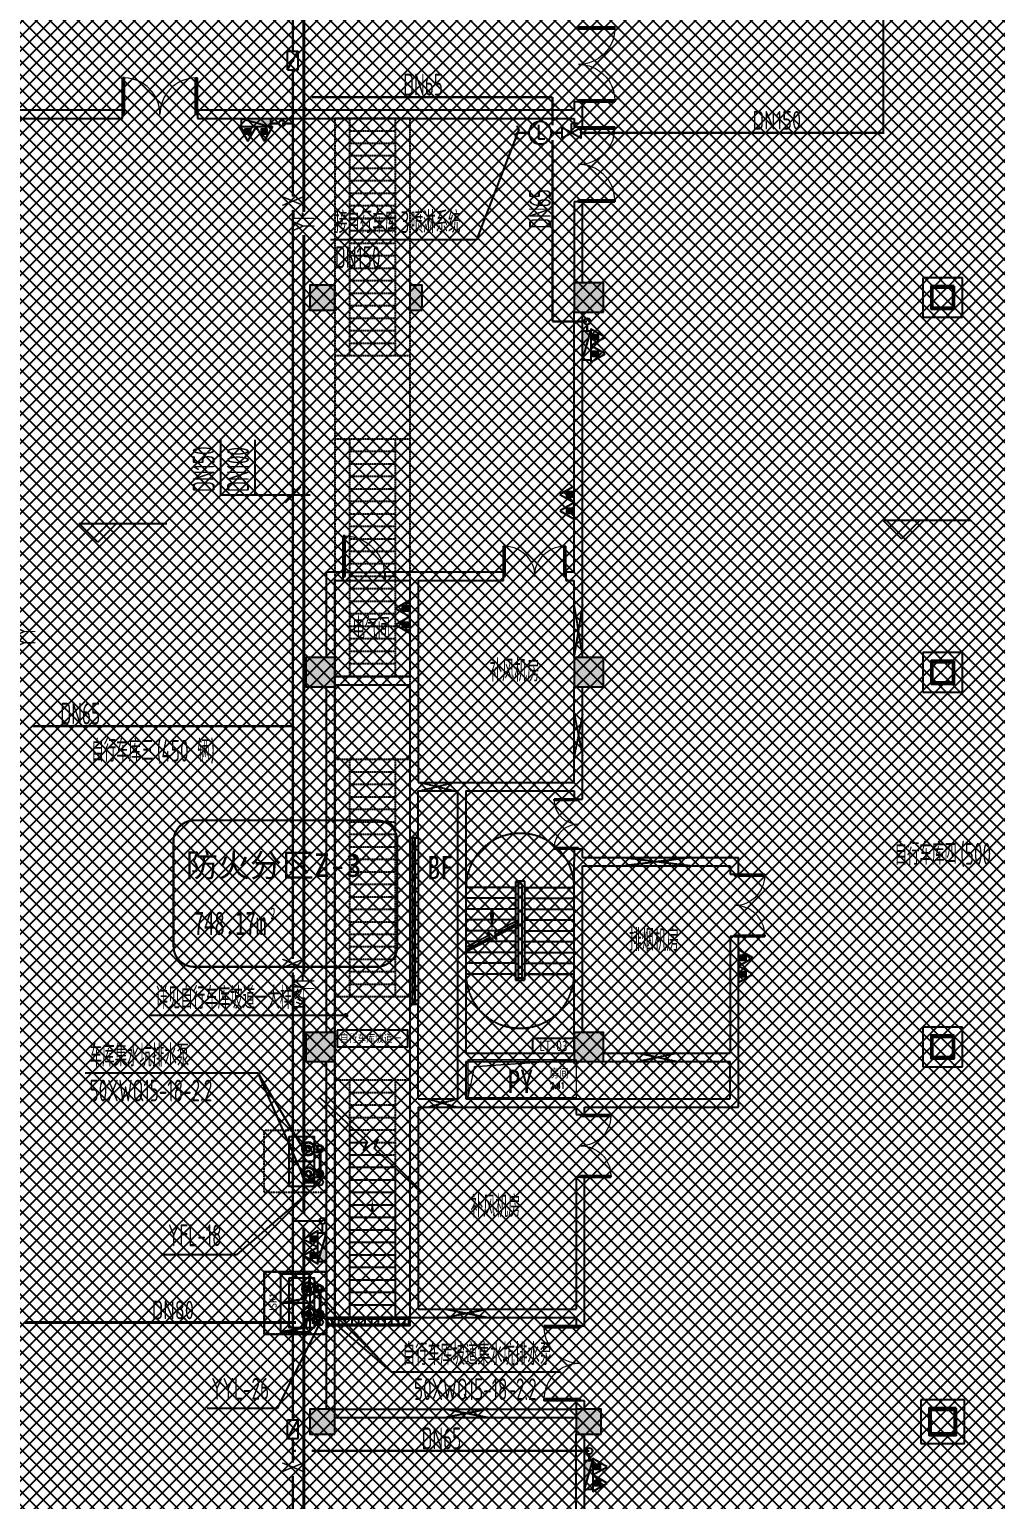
# Model space of a CAD drawing. Extents: x -2120532 to 1934524, y -1331911 to 424203.
# Drawn here: x -89146 to -65937, y -357134 to -321820 of the extents above; entities that cross this region are included whole.
import ezdxf
from ezdxf.enums import TextEntityAlignment as Align

# ---------------------------------------------------------------- set-up
doc = ezdxf.new("R2010")
doc.units = 0
doc.header["$LTSCALE"] = 10
for name, pattern in [('( Hidden )', [0.375, 0.25, -0.125]), ('DASH', [0.35, 0.25, -0.1]), ('排水', [1.1, 1, -0.1])]:
    doc.linetypes.add(name, pattern=pattern)
for name, color, linetype in [('0-绿', 3, 'Continuous'), ('0-蓝', 5, 'Continuous'), ('03小品', 2, 'Continuous'), ('A-COLUMN', 8, 'Continuous'), ('A-ROOM_NAME', 23, 'Continuous'), ('A-STAIR', 3, 'Continuous'), ('A-WALL', 2, 'Continuous'), ('A-WINDOW', 8, 'Continuous'), ('DIM_ELEV', 3, 'Continuous'), ('DIM_LEAD', 3, 'Continuous'), ('DIM_SYMB', 3, 'Continuous'), ('DOOR_FIRE', 8, 'Continuous'), ('PUB_HATCH', 8, 'Continuous'), ('SPACE', 7, 'Continuous'), ('SRC-03F$0$A-SYMB-NUMB-T', 4, 'Continuous'), ('SRC-03F$0$A-WALL', 7, 'Continuous'), ('STAIR', 2, 'Continuous'), ('W-DIM_压力废', 3, 'Continuous'), ('W-EQUIP_喷淋', 7, 'Continuous'), ('W-EQUIP_消火栓', 7, 'Continuous'), ('W-EQUIP_灭火器', 7, 'Continuous'), ('W-EVALVE_喷淋', 7, 'Continuous'), ('W-PIPE-压力废', 31, 'Continuous'), ('W-PIPE-压力雨', 4, 'Continuous'), ('W-PIPE-喷淋中', 6, 'Continuous'), ('W-PIPE-消防', 1, 'Continuous'), ('W-TEXT_压力废', 7, 'Continuous'), ('W-TEXT_压力雨', 7, 'Continuous'), ('W-TEXT_喷淋', 7, 'Continuous'), ('W-TEXT_消防', 7, 'Continuous'), ('W-TWT_LEAD', 3, 'Continuous'), ('W-VALVE_压力废', 7, 'Continuous'), ('W-VALVE_废水', 7, 'Continuous'), ('W-VALVE_消防', 7, 'Continuous'), ('W-VPIPE-压力废', 31, 'Continuous'), ('W-VPIPE-消防', 1, 'Continuous'), ('WINDOW', 8, 'Continuous'), ('画水辅助', 6, 'Continuous'), ('集水坑', 4, 'Continuous'), ('雨棚投影', 147, 'Continuous')]:
    doc.layers.add(name, color=color, linetype=linetype)
for name, color, linetype, lineweight in [('GPS-污水', 2, '排水', 40), ('HOLE', 52, 'Continuous', 15), ('钢柱', 51, 'Continuous', 35)]:
    doc.layers.add(name, color=color, linetype=linetype, lineweight=lineweight)
doc.styles.add('8B2_01', font='simhei.ttf', dxfattribs={"width": 0.8})
doc.styles.add('8B2_02', font='tssdeng.shx', dxfattribs={"width": 0.6, "bigfont": 'TSSDCHN.shx'})
doc.styles.add('_TCH_SPACE', font='SIMPLEX', dxfattribs={"height": 5, "bigfont": 'GBCBIG'})
doc.styles.add('_TWT_PIPEDN', font='TSSDENG', dxfattribs={"width": 0.8, "height": 3.5, "bigfont": 'TSSDCHN'})
doc.styles.add('SRC-03F$0$ECADI-TXT', font='simplex.shx', dxfattribs={"bigfont": 'hztxt.shx'})
doc.styles.get("Standard").update_dxf_attribs({"font": 'TSSDENG.shx', "width": 0.7, "bigfont": 'TSSDCHN.shx'})
doc.styles.add('黑体', font='simhei.ttf', dxfattribs={"width": 0.65})

# ---------------------------------------------------------------- blocks, each defined once
blk = doc.blocks.new('集水坑1500x1500')
blk.add_line((750, -300), (750, -900))
at = {"linetype": '( Hidden )'}
blk.add_lwpolyline([(0, 0), (1500, 0), (1500, -1500), (0, -1500)], close=True, dxfattribs=at)
blk.add_lwpolyline([(150, -900), (150, -300), (1350, -300), (1350, -900)], close=True)
blk = doc.blocks.new('A$C2E841D35')
at = {"color": 7, "ltscale": 100}
for p, q in [((292, 381), (181, 381)), ((292, 219), (181, 219)), ((292, -219), (181, -219)), ((292, -381), (181, -381))]:
    blk.add_line(p, q, dxfattribs=at)
for centre, radius in [((150, 297), 86.2), ((150, 297), 86.2), ((150, 300), 62), ((430, 300), 159), ((430, 300), 159), ((430, 300), 140), ((430, 300), 140), ((430, 300), 73.2), ((430, 300), 73.2), ((430, 300), 56.6), ((430, 300), 56.6), ((150, -303), 86.2), ((150, -303), 86.2), ((150, -300), 62), ((430, -300), 159), ((430, -300), 159), ((430, -300), 140), ((430, -300), 140), ((430, -300), 73.2), ((430, -300), 73.2), ((430, -300), 56.6), ((430, -300), 56.6)]:
    blk.add_circle(centre, radius, dxfattribs=at)
blk = doc.blocks.new('A$C10817FE3')
at = {"layer": '0-蓝', "color": 9, "linetype": 'DASH', "ltscale": 3, "const_width": 50}
blk.add_lwpolyline([(-198462, -181827), (-194083, -181827, 0.414214), (-193583, -181327), (-193583, -178808, 0.414214), (-194083, -178308), (-198462, -178308, 0.414214), (-198962, -178808), (-198962, -181327, 0.414214)], format="xyb", close=True, dxfattribs=at)
at = {"layer": '0-绿', "color": 0, "linetype": 'DASH', "style": '黑体'}
blk.add_text('防火分区Z-3', height=563.3, dxfattribs=at).set_placement((-198665, -179667))
at = {"layer": '0-绿', "color": 0, "linetype": 'DASH', "style": '黑体', "width": 0.65}
for s, height, p in [('2', 282, (-196634, -180684)), ('748.17m', 563.3, (-198477, -181059))]:
    blk.add_text(s, height=height, dxfattribs=at).set_placement(p)
blk = doc.blocks.new('人防集水坑')
at = {"layer": 'GPS-污水', "color": 8, "linetype": '排水'}
for centre in [(307561, 701151), (307561, 700451)]:
    blk.add_circle(centre, 75, dxfattribs=at)
at = {"layer": '集水坑', "color": 8, "linetype": 'DASH', "ltscale": 0.5}
blk.add_lwpolyline([(306241, 700051), (306241, 701551), (307741, 701551), (307741, 700051)], close=True, dxfattribs=at)
at = {"layer": '集水坑', "color": 8, "linetype": 'Continuous', "ltscale": 0.5}
for points in [[(306641, 701501), (306641, 700801), (307341, 700801), (307341, 701501)], [(306641, 700801), (306641, 700101), (307341, 700101), (307341, 700801)]]:
    blk.add_lwpolyline(points, close=True, dxfattribs=at)
at = {"layer": '集水坑', "color": 8, "linetype": 'DASH', "ltscale": 0.5}
for points in [[(307341, 700801), (307237, 701397), (306641, 701501)], [(307347, 700101), (307243, 700697), (306647, 700801)]]:
    blk.add_lwpolyline(points, dxfattribs=at)
blk = doc.blocks.new('SRC-03F$0$ECADI-TAG-CODE')
at = {"layer": 'SRC-03F$0$A-SYMB-NUMB-T', "color": 1}
blk.add_lwpolyline([(3.41, 8.1), (13.41, 8.1), (13.41, 4.6), (3.41, 4.6)], close=True, dxfattribs=at)
at = {"layer": 'SRC-03F$0$A-SYMB-NUMB-T', "style": 'SRC-03F$0$ECADI-TXT', "width": 0.7}
blk.add_attdef('CODE', text='', height=2.5, dxfattribs=at).set_placement((8.41, 6.35), align=Align.MIDDLE_CENTER)
blk = doc.blocks.new('_FZH')
blk.add_lwpolyline([(-0.5, -0.5), (0.5, -0.5), (0.5, 0.5), (-0.5, 0.5)], close=True)
at = {"layer": 'PUB_HATCH'}
blk.add_solid([(-0.5, -0.5), (0.5, -0.5), (-0.5, 0.5), (0.5, 0.5)], dxfattribs=at)
blk = doc.blocks.new('$DorLib2D$00000002')
for p, q in [((-0.5, 0), (-0.5, 0.4875)), ((-0.475, 0.4875), (-0.5, 0.4875)), ((-0.475, 0), (-0.475, 0.4875)), ((0.475, 0), (0.475, 0.4875)), ((0.475, 0.4875), (0.5, 0.4875)), ((0.5, 0), (0.5, 0.4875)), ((-0.5, 0), (-0.475, 0)), ((0.5, 0), (0.475, 0))]:
    blk.add_line(p, q)
at = {"lineweight": 13}
for centre, start, end in [((-0.4875, 0), 0, 88.53072), ((0.4875, 0), 91.46928, 180)]:
    blk.add_arc(centre, 0.4875, start, end, dxfattribs=at)
blk = doc.blocks.new('$WINLIB2D$00000039')
at = {"color": 0}
for points in [[(-0.5, 0.5), (-0.5, -0.5)], [(0.5, 0.5), (-0.5, 0.5)], [(0.5, -0.5), (0.5, 0.5)], [(-0.5, 0.1667), (0.5, 0.1667)], [(-0.3839, -0.1667), (-0.448, 0.1667)], [(-0.3159, -0.1667), (-0.38, 0.1667)], [(-0.2479, -0.1667), (-0.312, 0.1667)], [(-0.1799, -0.1667), (-0.244, 0.1667)], [(-0.1119, -0.1667), (-0.176, 0.1667)], [(-0.0439, -0.1667), (-0.108, 0.1667)], [(0.0241, -0.1667), (-0.04, 0.1667)], [(0.0921, -0.1667), (0.028, 0.1667)], [(0.16, -0.1667), (0.0959, 0.1667)], [(0.228, -0.1667), (0.1639, 0.1667)], [(0.296, -0.1667), (0.2319, 0.1667)], [(0.364, -0.1667), (0.2999, 0.1667)], [(0.432, -0.1667), (0.3679, 0.1667)], [(0.5, -0.1667), (0.4359, 0.1667)], [(-0.4519, -0.1667), (-0.5, 0.0836)], [(-0.5, -0.1667), (0.5, -0.1667)], [(0.5, -0.5), (-0.5, -0.5)]]:
    blk.add_lwpolyline(points, dxfattribs=at)
blk = doc.blocks.new('$DorLib2D$00000001')
for p, q in [((0.45, 0.975), (0.5, 0.975)), ((0.45, 0), (0.45, 0.975)), ((0.5, 0), (0.5, 0.975)), ((0.5, 0), (0.45, 0))]:
    blk.add_line(p, q)
at = {"lineweight": 13}
blk.add_arc((0.475, 0), 0.975, 91.4693, 180, dxfattribs=at)
blk = doc.blocks.new('$TwtSys$00000434')
for p, q in [((-0.5, 0.5), (-0.5, -0.5)), ((-0.5, -0.5), (0.5, 0.5)), ((0.5, 0.5), (-0.5, 0.5)), ((0.5, -0.5), (0.5, 0.5)), ((-0.5, -0.5), (0.5, -0.5))]:
    blk.add_line(p, q)
blk.add_solid([(0.5, -0.5), (0.5, 0.5), (-0.5, -0.5)])
blk = doc.blocks.new('$EVALVE$00000027')
at = {"color": 7}
for p, q in [((-23, 104), (-23, -83)), ((-23, -83), (61, -83))]:
    blk.add_line(p, q, dxfattribs=at)
blk.add_lwpolyline([(-150, 0, 1), (150, 0, 1), (-150, 0, 0.808179)], format="xyb")
for p in [(-150, 0), (150, 0)]:
    blk.add_point(p)
blk = doc.blocks.new('$EVALVE$00000030')
for p in [(0, 0), (87, 124)]:
    blk.add_line(p, (0, 124))
blk.add_lwpolyline([(-125, -72), (125, 72), (125, -72), (-125, 72)], close=True)
for p in [(-125, 0), (125, 0)]:
    blk.add_point(p)
blk = doc.blocks.new('$TwtSys$00000132')
at = {"elevation": 0}
blk.add_lwpolyline([(7, -101, -0.575183), (0, 0, 0.604745), (-11, 101, 16.924828)], format="xyb", dxfattribs=at)
blk = doc.blocks.new('$TwtSys$00000546')
h = blk.add_hatch()
h.set_pattern_fill('ANSI31', color=256, scale=200, style=0)
h.set_pattern_definition([(45, (-38543.802, -6670.83), (-17.67767, 17.67767), [])])
h.paths.add_polyline_path([(-65, 174), (65, 174), (65, 44), (-65, 44)])
for points in [[(0, 344), (-198, 0), (198, 0)], [(-65, 174), (65, 174), (65, 44), (-65, 44)]]:
    blk.add_lwpolyline(points, close=True)
blk = doc.blocks.new('$VALVE$00000316')
for p, q in [((-125, 72), (125, -72)), ((-125, 72), (-125, -72)), ((-125, 72), (125, 72)), ((125, 72), (125, -72)), ((-125, -72), (125, -72))]:
    blk.add_line(p, q)
at = {"const_width": 21.1}
blk.add_lwpolyline([(-11, 0, 1), (11, 0, 1)], format="xyb", close=True, dxfattribs=at)
for p in [(-125, 0), (125, 0)]:
    blk.add_point(p)
at = {"color": 7, "flags": 9}
for tag in ['XSIZE', 'YSIZE']:
    blk.add_attdef(tag, (0, 0), '', height=0.5, dxfattribs=at)
blk = doc.blocks.new('A$C1C3C0163')
h = blk.add_hatch()
h.set_pattern_fill('ANSI37', color=8, scale=150)
h.set_pattern_definition([(45, (-601697.23, -233886.27), (-168.3798, 168.3798), []), (135, (-601697.23, -233886.27), (-168.3798, -168.3798), [])])
h.paths.add_polyline_path([(-80300, 5300), (-80300, -9000), (-62000, -9000), (-62000, -64625), (-76750, -64625), (-76750, -62675), (-73875, -62675), (-73775, -57275), (-100380, -57275), (-100572, -124002), (-71150, -123999), (-71150, -126437), (-63509, -133383), (-65550, -135650), (-61611, -139196), (-83885, -163934), (-83885, -174096), (-119589, -213750), (-196450, -213750), (-196450, -207800), (-209700, -193450), (-209700, -169150), (-201700, -169149), (-201700, 5300), (-192675, 5300)])

msp = doc.modelspace()

# ---------------------------------------------------------------- hatches: boundary and pattern name
at = {"layer": '03小品'}
h = msp.add_hatch(dxfattribs=at)
h.set_pattern_fill('ANSI31', color=8, scale=100, angle=585, style=0)
h.set_pattern_definition([(270, (-3167176.59, -1119766.32), (158.75, -1e-13), [])])
h.paths.add_polyline_path([(-80038.6, -352930.4), (-80038.6, -352790.4), (-81978.6, -352790.4), (-81978.6, -352930.4)])
at = {"layer": 'W-PIPE-喷淋中'}
for points in [[(-68633, -324302.3), (-68633, -324328.6), (-68606.7, -324328.6)], [(-68633, -324302.3), (-68606.7, -324302.3), (-68606.7, -324328.6)]]:
    msp.add_hatch(color=256, dxfattribs=at).paths.add_polyline_path(points)

# ---------------------------------------------------------------- linework, layer by layer
at = {"color": 8, "linetype": 'DASH'}
for points in [[(-75858.6, -335637.6), (-76058.6, -336856.1)], [(-75858.6, -336856.1), (-76058.6, -335637.6)], [(-75858.6, -338270.7), (-76058.6, -339270.7)], [(-76058.6, -338270.7), (-75858.6, -339270.7)], [(-78934.7, -339910.4), (-79734.7, -340110.4)], [(-79734.7, -339910.4), (-78934.7, -340110.4)], [(-73241.8, -341710.4), (-74841.8, -341910.4)], [(-74841.8, -341710.4), (-73241.8, -341910.4)], [(-73591.8, -346410.4), (-74491.8, -346610.4)], [(-74491.8, -346410.4), (-73591.8, -346610.4)], [(-78858.6, -347510.4), (-79558.6, -347710.4)], [(-79558.6, -347510.4), (-78858.6, -347710.4)], [(-78129.5, -352560.4), (-79129.5, -352760.4)], [(-79129.5, -352560.4), (-78129.5, -352760.4)], [(-78129.5, -354960.4), (-79129.5, -355160.4)], [(-79129.5, -354960.4), (-78129.5, -355160.4)]]:
    msp.add_lwpolyline(points, dxfattribs=at)
at = {"color": 8}
msp.add_lwpolyline([(-81752.9, -345860.4), (-81752.9, -346260.4), (-80052.9, -346260.4), (-80052.9, -345860.4), (-81752.9, -345860.4)], dxfattribs=at)
at = {"layer": '03小品', "color": 8}
msp.add_lwpolyline([(-80575.6, -352760.4), (-80008.6, -352760.4), (-80008.6, -352960.4), (-82008.6, -352960.4), (-82008.6, -352760.4), (-80575.6, -352760.4)], dxfattribs=at)
msp.add_lwpolyline([(-80575.6, -352790.4), (-80038.6, -352790.4), (-80038.6, -352930.4), (-81978.6, -352930.4), (-81978.6, -352790.4)], close=True, dxfattribs=at)
at = {"layer": 'A-COLUMN', "color": 8}
for p, q in [((-66733.6, -327785.4), (-67683.6, -327785.4)), ((-67683.6, -327785.4), (-67683.6, -328735.4)), ((-66733.6, -328735.4), (-66733.6, -327785.4)), ((-67683.6, -328735.4), (-66733.6, -328735.4)), ((-66733.6, -336785.4), (-67683.6, -336785.4)), ((-67683.6, -336785.4), (-67683.6, -337735.4)), ((-66733.6, -337735.4), (-66733.6, -336785.4)), ((-67683.6, -337735.4), (-66733.6, -337735.4)), ((-66733.6, -345785.4), (-67683.6, -345785.4)), ((-67683.6, -345785.4), (-67683.6, -346735.4)), ((-66733.6, -346735.4), (-66733.6, -345785.4)), ((-67683.6, -346735.4), (-66733.6, -346735.4)), ((-66683.6, -354735.4), (-67733.6, -354735.4)), ((-67733.6, -354735.4), (-67733.6, -355785.4)), ((-66683.6, -355785.4), (-66683.6, -354735.4)), ((-67733.6, -355785.4), (-66683.6, -355785.4))]:
    msp.add_line(p, q, dxfattribs=at)
at = {"layer": 'A-STAIR', "color": 8}
for p, q in [((-78658.6, -342430.4), (-78658.6, -343925.2)), ((-77468.6, -342430.4), (-78658.6, -342430.4)), ((-77468.6, -342310.4), (-77468.6, -343306.8)), ((-77408.6, -342310.4), (-77468.6, -342310.4)), ((-77408.6, -342310.4), (-77408.6, -343275.6)), ((-77408.6, -342430.4), (-77408.6, -343275.6)), ((-77468.6, -342690.4), (-78658.6, -342690.4)), ((-77468.6, -342950.4), (-78658.6, -342950.4)), ((-77468.6, -343210.4), (-78658.6, -343210.4)), ((-77783.4, -343470.4), (-78658.6, -343470.4)), ((-78095.6, -343632.6), (-78124.7, -343500.8)), ((-78124.7, -343500.8), (-77926.6, -343682.7)), ((-77953.9, -343559), (-77408.6, -343275.6)), ((-77926.6, -343682.7), (-77953.9, -343559)), ((-78658.6, -343925.2), (-78095.6, -343632.6)), ((-78283.8, -343730.4), (-78658.6, -343730.4)), ((-81808.6, -347807.7), (-81808.6, -352760.4)), ((-81458.6, -348136.1), (-81458.6, -352760.4)), ((-81326.1, -348260.4), (-81458.6, -348260.4)), ((-81041, -348560.4), (-81458.6, -348560.4)), ((-80686.7, -348860.4), (-81458.6, -348860.4)), ((-80358.6, -349160.4), (-81458.6, -349160.4)), ((-80358.6, -349160.4), (-80358.6, -352760.4)), ((-80358.6, -349460.4), (-81458.6, -349460.4)), ((-80008.6, -349496.7), (-80008.6, -352760.4)), ((-80358.6, -349760.4), (-81458.6, -349760.4)), ((-80358.6, -350060.4), (-81458.6, -350060.4)), ((-80358.6, -350360.4), (-81458.6, -350360.4)), ((-80358.6, -350660.4), (-81458.6, -350660.4)), ((-80358.6, -350960.4), (-81458.6, -350960.4)), ((-80358.6, -351260.4), (-81458.6, -351260.4)), ((-80358.6, -351560.4), (-81458.6, -351560.4)), ((-80358.6, -351860.4), (-81458.6, -351860.4)), ((-80358.6, -352160.4), (-81458.6, -352160.4)), ((-80008.6, -352760.4), (-81808.6, -352760.4)), ((-80358.6, -352460.4), (-81458.6, -352460.4))]:
    msp.add_line(p, q, dxfattribs=at)
at = {"layer": 'A-STAIR', "color": 8, "linetype": 'DASH'}
for p, q in [((-78658.6, -342430.4), (-78658.6, -343868.8)), ((-77468.6, -342430.4), (-78658.6, -342430.4)), ((-77248.6, -342280.4), (-77468.6, -342280.4)), ((-77468.6, -342280.4), (-77468.6, -343250.5)), ((-77308.6, -342340.4), (-77408.6, -342340.4)), ((-77408.6, -342340.4), (-77408.6, -343219.3)), ((-77408.6, -342430.4), (-77408.6, -343219.3)), ((-77408.6, -342430.4), (-77308.6, -342430.4)), ((-77308.6, -344600.4), (-77308.6, -342340.4)), ((-77308.6, -344510.4), (-77308.6, -342430.4)), ((-77248.6, -344660.4), (-77248.6, -342280.4)), ((-77248.6, -342430.4), (-76058.6, -342430.4)), ((-76058.6, -344510.4), (-76058.6, -342430.4)), ((-77468.6, -342690.4), (-78658.6, -342690.4)), ((-77248.6, -342690.4), (-76058.6, -342690.4)), ((-77468.6, -342950.4), (-78658.6, -342950.4)), ((-77468.6, -343210.4), (-78658.6, -343210.4)), ((-77408.6, -343219.3), (-77965.1, -343508.4)), ((-77248.6, -342950.4), (-76058.6, -342950.4)), ((-77248.6, -343210.4), (-76058.6, -343210.4)), ((-77891.9, -343470.4), (-78658.6, -343470.4)), ((-78106.8, -343582.1), (-78658.6, -343868.8)), ((-77926.6, -343682.7), (-78124.7, -343500.8)), ((-78124.7, -343500.8), (-78084.5, -343683.2)), ((-77965.1, -343508.4), (-77926.6, -343682.7)), ((-77408.6, -343332), (-77942.7, -343609.5)), ((-77468.6, -343470.4), (-77675, -343470.4)), ((-77468.6, -343363.2), (-77468.6, -344660.4)), ((-77408.6, -343332), (-77408.6, -344510.4)), ((-77408.6, -343332), (-77408.6, -344600.4)), ((-77248.6, -343470.4), (-76058.6, -343470.4)), ((-78084.5, -343683.2), (-78658.6, -343981.5)), ((-78392.2, -343730.4), (-78658.6, -343730.4)), ((-77468.6, -343730.4), (-78175.4, -343730.4)), ((-77248.6, -343730.4), (-76058.6, -343730.4)), ((-78658.6, -343981.5), (-78658.6, -344510.4)), ((-77468.6, -343990.4), (-78658.6, -343990.4)), ((-77468.6, -344250.4), (-78658.6, -344250.4)), ((-77248.6, -343990.4), (-76058.6, -343990.4)), ((-77248.6, -344250.4), (-76058.6, -344250.4)), ((-77468.6, -344510.4), (-78658.6, -344510.4)), ((-78658.6, -344510.4), (-78658.6, -346410.4)), ((-77468.6, -344510.4), (-78658.6, -344510.4)), ((-77468.6, -344660.4), (-77248.6, -344660.4)), ((-77308.6, -344510.4), (-77408.6, -344510.4)), ((-77408.6, -344600.4), (-77308.6, -344600.4)), ((-77248.6, -344510.4), (-76058.6, -344510.4)), ((-76058.6, -344510.4), (-77248.6, -344510.4)), ((-76058.6, -346410.4), (-76058.6, -344510.4)), ((-78658.6, -346410.4), (-76058.6, -346410.4))]:
    msp.add_line(p, q, dxfattribs=at)
at = {"layer": 'A-WALL', "color": 8}
for p, q in [((-86908.6, -323760.4), (-92158.6, -323760.4)), ((-86908.6, -323960.4), (-86908.6, -323760.4)), ((-76058.6, -323760.4), (-85108.6, -323760.4)), ((-85108.6, -323760.4), (-85108.6, -323960.4)), ((-75858.6, -323560.4), (-76058.6, -323560.4)), ((-76058.6, -323560.4), (-76058.6, -323760.4)), ((-75858.6, -323860.4), (-75858.6, -323560.4)), ((-92158.6, -323960.4), (-86908.6, -323960.4)), ((-85108.6, -323960.4), (-76058.6, -323960.4)), ((-76058.6, -323960.4), (-76058.6, -324160.4)), ((-76058.6, -324160.4), (-75858.6, -324160.4)), ((-75858.6, -324160.4), (-75858.6, -323860.4)), ((-75858.6, -325960.4), (-76058.6, -325960.4)), ((-76058.6, -325960.4), (-76058.6, -327910.4)), ((-75858.6, -327910.4), (-75858.6, -325960.4)), ((-76058.6, -334860.4), (-76058.6, -328610.4)), ((-75858.6, -334960.4), (-75858.6, -328610.4)), ((-81608.6, -334860.4), (-82008.6, -334860.4)), ((-82008.6, -336910.4), (-82008.6, -334860.4)), ((-81808.6, -335060.4), (-81608.6, -335060.4)), ((-81808.6, -336910.4), (-81808.6, -335060.4)), ((-81608.6, -335060.4), (-81608.6, -334860.4)), ((-79908.6, -334860.4), (-80608.6, -334860.4)), ((-80608.6, -334860.4), (-80608.6, -335060.4)), ((-80608.6, -335060.4), (-80008.6, -335060.4)), ((-80008.6, -335060.4), (-80008.6, -337360.4)), ((-77758.6, -334860.4), (-79908.6, -334860.4)), ((-79808.6, -335060.4), (-77758.6, -335060.4)), ((-79808.6, -335060.4), (-79808.6, -337460.4)), ((-77758.6, -335060.4), (-77758.6, -334860.4)), ((-76058.6, -334860.4), (-76258.6, -334860.4)), ((-76258.6, -334860.4), (-76258.6, -335060.4)), ((-76258.6, -335060.4), (-76058.6, -335060.4)), ((-76058.6, -336910.4), (-76058.6, -335060.4)), ((-75858.6, -336910.4), (-75858.6, -334960.4)), ((-81808.6, -337360.4), (-80008.6, -337360.4)), ((-81808.6, -337560.4), (-80008.6, -337560.4)), ((-80008.6, -337560.4), (-80008.6, -340004.1)), ((-79808.6, -337460.4), (-79808.6, -339910.4)), ((-82008.6, -345910.4), (-82008.6, -337610.4)), ((-81808.6, -345910.4), (-81808.6, -337610.4)), ((-76058.6, -339910.4), (-76058.6, -337610.4)), ((-75858.6, -340010.4), (-75858.6, -337610.4)), ((-80008.6, -340004.1), (-80008.6, -341235.5)), ((-79808.6, -339910.4), (-78658.6, -339910.4)), ((-78658.6, -339910.4), (-76058.6, -339910.4)), ((-75858.6, -340310.4), (-75858.6, -340010.4)), ((-79808.6, -341235.5), (-79808.6, -340110.4)), ((-79808.6, -340110.4), (-78858.6, -340110.4)), ((-78858.6, -340110.4), (-78858.6, -346510.4)), ((-78658.6, -340110.4), (-78658.6, -346410.4)), ((-78658.6, -340110.4), (-76058.6, -340110.4)), ((-76058.6, -340110.4), (-76058.6, -340310.4)), ((-76058.6, -340310.4), (-75858.6, -340310.4)), ((-80008.6, -341235.5), (-79808.6, -341235.5)), ((-75858.6, -341510.4), (-76058.6, -341510.4)), ((-76058.6, -341510.4), (-76058.6, -341810.4)), ((-76058.6, -345910.4), (-76058.6, -341810.4)), ((-75858.6, -341710.4), (-75858.6, -341510.4)), ((-75858.6, -341710.4), (-72108.6, -341710.4)), ((-72108.6, -342110.4), (-72108.6, -341710.4)), ((-75858.6, -345910.4), (-75858.6, -341910.4)), ((-75858.6, -341910.4), (-72308.6, -341910.4)), ((-72308.6, -341910.4), (-72308.6, -342110.4)), ((-72308.6, -342110.4), (-72108.6, -342110.4)), ((-72108.6, -343610.4), (-72308.6, -343610.4)), ((-72308.6, -343610.4), (-72308.6, -346410.4)), ((-72108.6, -346510.4), (-72108.6, -343610.4)), ((-79808.6, -345235.5), (-80008.6, -345235.5)), ((-80008.6, -345235.5), (-80008.6, -347610.4)), ((-79808.6, -347510.4), (-79808.6, -345235.5)), ((-78658.6, -346410.4), (-76058.6, -346410.4)), ((-75358.6, -346410.4), (-72308.6, -346410.4)), ((-82008.6, -354960.4), (-82008.6, -346610.4)), ((-81808.6, -354960.4), (-81808.6, -346610.4)), ((-78858.6, -346510.4), (-78858.6, -347510.4)), ((-78658.6, -346610.4), (-76058.6, -346610.4)), ((-78658.6, -346610.4), (-78658.6, -347510.4)), ((-75358.6, -346610.4), (-72308.6, -346610.4)), ((-72308.6, -347510.4), (-72308.6, -346610.4)), ((-72108.6, -347710.4), (-72108.6, -346510.4)), ((-80008.6, -347610.4), (-80008.6, -352760.4)), ((-79808.6, -347510.4), (-78858.6, -347510.4)), ((-79808.6, -347710.4), (-79808.6, -352560.4)), ((-79808.6, -347710.4), (-78658.6, -347710.4)), ((-78658.6, -347510.4), (-75908.6, -347510.4)), ((-78658.6, -347710.4), (-76008.6, -347710.4)), ((-76008.6, -347710.4), (-76008.6, -347885.4)), ((-75908.6, -347510.4), (-72308.6, -347510.4)), ((-75808.6, -347885.4), (-75808.6, -347710.4)), ((-75808.6, -347710.4), (-72108.6, -347710.4)), ((-76008.6, -347885.4), (-75808.6, -347885.4)), ((-75808.6, -349385.4), (-76008.6, -349385.4)), ((-76008.6, -349385.4), (-76008.6, -352560.4)), ((-75808.6, -352660.4), (-75808.6, -349385.4)), ((-80008.6, -352760.4), (-76008.6, -352760.4)), ((-79808.6, -352560.4), (-76008.6, -352560.4)), ((-76008.6, -352760.4), (-76008.6, -352960.4)), ((-75808.6, -352960.4), (-75808.6, -352660.4)), ((-76008.6, -352960.4), (-75808.6, -352960.4)), ((-75808.6, -354760.4), (-76008.6, -354760.4)), ((-76008.6, -354760.4), (-76008.6, -354960.4)), ((-75808.6, -354960.4), (-75808.6, -354760.4)), ((-81808.6, -354960.4), (-76008.6, -354960.4)), ((-81808.6, -355160.4), (-76008.6, -355160.4)), ((-76008.6, -360960.4), (-76008.6, -355560.4)), ((-75808.6, -360960.4), (-75808.6, -355560.4))]:
    msp.add_line(p, q, dxfattribs=at)
at = {"layer": 'DIM_ELEV', "color": 8}
for p, q in [((-87502.5, -334137.2), (-87952.5, -333687.2)), ((-87952.5, -333687.2), (-85844.8, -333687.2)), ((-87502.5, -334137.2), (-87052.5, -333687.2)), ((-68198.4, -334054.3), (-68648.4, -333604.3)), ((-68648.4, -333604.3), (-66540.6, -333604.3)), ((-68198.4, -334054.3), (-67748.4, -333604.3))]:
    msp.add_line(p, q, dxfattribs=at)
at = {"layer": 'DIM_LEAD', "color": 8}
for p, q in [((-82496.5, -345505.5), (-86277.2, -345505.5)), ((-81541.7, -345505.5), (-82496.5, -345505.5)), ((-81541.7, -345505.5), (-82496.5, -345505.5)), ((-81541.7, -345505.5), (-82496.5, -345505.5)), ((-81541.7, -345505.5), (-82496.5, -345505.5))]:
    msp.add_line(p, q, dxfattribs=at)
at = {"layer": 'DIM_LEAD', "color": 8, "const_width": 60}
msp.add_lwpolyline([(-81511.7, -345505.5, 1), (-81571.7, -345505.5, 1)], format="xyb", close=True, dxfattribs=at)
msp.add_lwpolyline([(-81511.7, -345505.5, 1), (-81571.7, -345505.5, 1)], format="xyb", close=True, dxfattribs=at)
msp.add_lwpolyline([(-81511.7, -345505.5, 1), (-81571.7, -345505.5, 1)], format="xyb", close=True, dxfattribs=at)
msp.add_lwpolyline([(-81511.7, -345505.5, 1), (-81571.7, -345505.5, 1)], format="xyb", close=True, dxfattribs=at)
at = {"layer": 'DIM_SYMB', "color": 8}
for points in [[(-78033.6, -342300.4, 0, 0, 0), (-78033.6, -343470.4, 0, 120, 0), (-78033.6, -343020.4, 0, 0, 0)], [(-80908.6, -352760.4, 0, 0, 0), (-80908.6, -349918.7, 0, 80, 0), (-80908.6, -350218.7, 0, 0, 0)]]:
    msp.add_lwpolyline(points, format="xyseb", dxfattribs=at)
msp.add_lwpolyline([(-82158.1, -347479.7), (-81031.1, -348537.2), (-81119.1, -348742.7), (-80777.7, -348487.1), (-80867, -348691.2), (-79740, -349748.7)], dxfattribs=at)
at = {"layer": 'HOLE', "color": 8, "linetype": 'DASH'}
msp.add_lwpolyline([(-76008.6, -347485.4), (-78608.6, -347485.4), (-78608.6, -346560.4), (-76008.6, -346560.4)], close=True, dxfattribs=at)
msp.add_lwpolyline([(-78608.6, -347485.4), (-78450.2, -346731.3), (-76008.6, -346560.4)], dxfattribs=at)
at = {"layer": 'STAIR', "color": 8, "linetype": 'DASH'}
for centre, start, end in [((-77358.6, -342430.4), 0, 180), ((-77358.6, -344510.4), 180, 0)]:
    msp.add_arc(centre, 1300, start, end, dxfattribs=at)
at = {"layer": 'W-DIM_压力废'}
for p, q in [((-84546.5, -333003.8), (-84546.5, -331675.2)), ((-83721.5, -333003.8), (-83721.5, -331675.2)), ((-83721.5, -333003.8), (-84546.5, -333003.8)), ((-82400.5, -333003.8), (-83721.5, -333003.8)), ((-82631.4, -332818.2), (-83002.6, -333189.4))]:
    msp.add_line(p, q, dxfattribs=at)
at = {"layer": 'W-DIM_压力废', "linetype": 'ByBlock'}
for p, q in [((-82163, -349510.6, 0), (-84174.1, -351258.5)), ((-84174.1, -351258.5), (-85918.4, -351258.5)), ((-82163, -352875.6, 0), (-83197.5, -354943.2, 0)), ((-83197.5, -354943.2, 0), (-84877.6, -354943.2, 0))]:
    msp.add_line(p, q, dxfattribs=at)
at = {"layer": 'W-EVALVE_喷淋'}
for p, q in [((-77388.7, -324221.9), (-78403.7, -326872.8)), ((-77388.7, -324221.9), (-78403.7, -326872.8)), ((-78403.7, -326872.8), (-81910.1, -326872.8))]:
    msp.add_line(p, q, dxfattribs=at)
at = {"layer": 'W-PIPE-压力废', "ltscale": 1.5, "const_width": 75}
for points in [[(-82555.5, -319684.5), (-82555.5, -326204.7)], [(-82555.5, -326754.5), (-82555.5, -344517.9)], [(-82555.5, -345067.7), (-82555.5, -349510.6)], [(-82163, -348699.2), (-82163, -349435.6)], [(-82238, -349510.6), (-82555.5, -349510.6)], [(-82555.5, -349510.6), (-82555.5, -350264.5)], [(-82555.5, -350617), (-82555.5, -357853.1)]]:
    msp.add_lwpolyline(points, dxfattribs=at)
at = {"layer": 'W-PIPE-压力雨', "ltscale": 1.5, "const_width": 75}
for points in [[(-82163, -352064.3), (-82163, -352800.6)], [(-82743, -352880.2), (-89258.1, -352880.2)], [(-82157.5, -352880.2), (-82368, -352880.2)]]:
    msp.add_lwpolyline(points, dxfattribs=at)
at = {"layer": 'W-PIPE-压力雨'}
msp.add_circle((-82163, -352875.6), 75, dxfattribs=at)
at = {"layer": 'W-PIPE-喷淋中', "ltscale": 1.5, "const_width": 52.5}
for points in [[(-68633, -321210.6), (-68633, -324302.3)], [(-77426.3, -324302.3), (-77145.5, -324302.3)], [(-76605.5, -324302.3), (-76353, -324302.3)], [(-75902.4, -324302.3), (-68633, -324302.3)]]:
    msp.add_lwpolyline(points, dxfattribs=at)
at = {"layer": 'W-PIPE-消防', "ltscale": 1.5, "const_width": 52.5}
for points in [[(-82817, -321470.5), (-82817, -322341.6)], [(-82817, -322791), (-82817, -323447.2)], [(-82743, -323447.2), (-82817, -323447.2)], [(-82817, -323447.2), (-82817, -324079)], [(-76581.5, -323447.2), (-82368, -323447.2)], [(-76581.5, -323447.2), (-76581.5, -324126.1)], [(-83155.6, -324079), (-83351.8, -324079)], [(-83080.6, -324079), (-82817, -324079)], [(-82817, -324079), (-82817, -325834.5)], [(-76581.5, -324478.6), (-76581.5, -328834.9)], [(-82817, -326154.2), (-82817, -338554)], [(-75747.9, -328834.9), (-76581.5, -328834.9)], [(-75747.9, -328909.9), (-75747.9, -329062.9)], [(-89070.6, -338554), (-82817, -338554)], [(-82817, -338554), (-82817, -344147.7)], [(-82817, -344467.3), (-82817, -350440.8)], [(-82108.6, -350440.8), (-82817, -350440.8)], [(-82817, -350440.8), (-82817, -355218.1)], [(-82108.6, -350515.8), (-82108.6, -350723.5)], [(-82817, -355667.5), (-82817, -355964.3)], [(-82743, -355964.3), (-82817, -355964.3)], [(-82817, -355964.3), (-82817, -356247)], [(-75697.9, -355964.3), (-82368, -355964.3)], [(-75697.9, -356039.3), (-75697.9, -356192.3)], [(-82817, -356566.6), (-82817, -362808.6)]]:
    msp.add_lwpolyline(points, dxfattribs=at)
at = {"layer": 'W-TWT_LEAD'}
for p, q in [((-83648.9, -346888.8), (-87804.6, -346888.8)), ((-82544.6, -348738.7), (-83648.9, -346888.8)), ((-82543.4, -349409.5), (-83648.9, -346888.8)), ((-82254.8, -352109.5), (-80455.6, -354061.7)), ((-82079.8, -352675), (-80455.6, -354061.7)), ((-80455.6, -354061.7), (-76386.2, -354061.7))]:
    msp.add_line(p, q, dxfattribs=at)
at = {"layer": 'W-VPIPE-压力废', "linetype": 'ByBlock'}
msp.add_circle((-82163, -349510.6), 75, dxfattribs=at)
at = {"layer": 'W-VPIPE-消防'}
for centre in [(-83080.6, -324079), (-75747.9, -328834.9), (-82108.6, -350440.8), (-75697.9, -355964.3)]:
    msp.add_circle(centre, 75, dxfattribs=at)
at = {"layer": 'WINDOW', "color": 8}
for p, q in [((-81608.6, -334860.4), (-80608.6, -334860.4)), ((-81608.6, -335060.4), (-80608.6, -335060.4))]:
    msp.add_line(p, q, dxfattribs=at)
at = {"layer": '钢柱', "color": 8, "lineweight": 35}
for points in [[(-66933.6, -327985.4), (-67483.6, -327985.4), (-67483.6, -328535.4), (-66933.6, -328535.4)], [(-66963.6, -328505.4), (-67453.6, -328505.4), (-67453.6, -328015.4), (-66963.6, -328015.4)], [(-66933.6, -336985.4), (-67483.6, -336985.4), (-67483.6, -337535.4), (-66933.6, -337535.4)], [(-66963.6, -337505.4), (-67453.6, -337505.4), (-67453.6, -337015.4), (-66963.6, -337015.4)], [(-66933.6, -345985.4), (-67483.6, -345985.4), (-67483.6, -346535.4), (-66933.6, -346535.4)], [(-66963.6, -346505.4), (-67453.6, -346505.4), (-67453.6, -346015.4), (-66963.6, -346015.4)], [(-66883.6, -354935.4), (-67533.6, -354935.4), (-67533.6, -355585.4), (-66883.6, -355585.4)], [(-66923.6, -355545.4), (-67493.6, -355545.4), (-67493.6, -354975.4), (-66923.6, -354975.4)]]:
    msp.add_lwpolyline(points, close=True, dxfattribs=at)
at = {"layer": '雨棚投影', "color": 8, "linetype": 'DASH', "lineweight": -3, "ltscale": 2}
for p, q in [((-81808.6, -323960.4), (-81808.6, -347807.7)), ((-80008.6, -323960.4), (-81808.6, -323960.4)), ((-81458.6, -323960.4), (-81458.6, -329660.4)), ((-80358.6, -323960.4), (-80358.6, -329660.4)), ((-80008.6, -323960.4), (-80008.6, -349496.7)), ((-80358.6, -324260.4), (-81458.6, -324260.4)), ((-80358.6, -324560.4), (-81458.6, -324560.4)), ((-80358.6, -324860.4), (-81458.6, -324860.4)), ((-80358.6, -325160.4), (-81458.6, -325160.4)), ((-80358.6, -325460.4), (-81458.6, -325460.4)), ((-80358.6, -325760.4), (-81458.6, -325760.4)), ((-80358.6, -326060.4), (-81458.6, -326060.4)), ((-80358.6, -326360.4), (-81458.6, -326360.4)), ((-80358.6, -326660.4), (-81458.6, -326660.4)), ((-80358.6, -326960.4), (-81458.6, -326960.4)), ((-80358.6, -327260.4), (-81458.6, -327260.4)), ((-80358.6, -327560.4), (-81458.6, -327560.4)), ((-80358.6, -327860.4), (-81458.6, -327860.4)), ((-80358.6, -328160.4), (-81458.6, -328160.4)), ((-80358.6, -328460.4), (-81458.6, -328460.4)), ((-80358.6, -328760.4), (-81458.6, -328760.4)), ((-80358.6, -329060.4), (-81458.6, -329060.4)), ((-80358.6, -329360.4), (-81458.6, -329360.4)), ((-80008.6, -329660.4), (-81808.6, -329660.4)), ((-80008.6, -331660.4), (-81808.6, -331660.4)), ((-81458.6, -331660.4), (-81458.6, -337360.4)), ((-80358.6, -331660.4), (-80358.6, -337360.4)), ((-80358.6, -331960.4), (-81458.6, -331960.4)), ((-80358.6, -332260.4), (-81458.6, -332260.4)), ((-80358.6, -332560.4), (-81458.6, -332560.4)), ((-80358.6, -332860.4), (-81458.6, -332860.4)), ((-80358.6, -333160.4), (-81458.6, -333160.4)), ((-80358.6, -333460.4), (-81458.6, -333460.4)), ((-80358.6, -333760.4), (-81458.6, -333760.4)), ((-80358.6, -334060.4), (-81458.6, -334060.4)), ((-80358.6, -334360.4), (-81458.6, -334360.4)), ((-80358.6, -334660.4), (-81458.6, -334660.4)), ((-80358.6, -334960.4), (-81458.6, -334960.4)), ((-80358.6, -335260.4), (-81458.6, -335260.4)), ((-80358.6, -335560.4), (-81458.6, -335560.4)), ((-80358.6, -335860.4), (-81458.6, -335860.4)), ((-80358.6, -336160.4), (-81458.6, -336160.4)), ((-80358.6, -336460.4), (-81458.6, -336460.4)), ((-80358.6, -336760.4), (-81458.6, -336760.4)), ((-80358.6, -337060.4), (-81458.6, -337060.4)), ((-80008.6, -337360.4), (-81808.6, -337360.4)), ((-80008.6, -339360.4), (-81808.6, -339360.4)), ((-81458.6, -339360.4), (-81458.6, -345060.4)), ((-80358.6, -339360.4), (-80358.6, -345060.4)), ((-80358.6, -339660.4), (-81458.6, -339660.4)), ((-80358.6, -339960.4), (-81458.6, -339960.4)), ((-80358.6, -340260.4), (-81458.6, -340260.4)), ((-80358.6, -340560.4), (-81458.6, -340560.4)), ((-80358.6, -340860.4), (-81458.6, -340860.4)), ((-80358.6, -341160.4), (-81458.6, -341160.4)), ((-80358.6, -341460.4), (-81458.6, -341460.4)), ((-80358.6, -341760.4), (-81458.6, -341760.4)), ((-80358.6, -342060.4), (-81458.6, -342060.4)), ((-80358.6, -342360.4), (-81458.6, -342360.4)), ((-80358.6, -342660.4), (-81458.6, -342660.4)), ((-80358.6, -342960.4), (-81458.6, -342960.4)), ((-80358.6, -343260.4), (-81458.6, -343260.4)), ((-80358.6, -343560.4), (-81458.6, -343560.4)), ((-80358.6, -343860.4), (-81458.6, -343860.4)), ((-80358.6, -344160.4), (-81458.6, -344160.4)), ((-80358.6, -344460.4), (-81458.6, -344460.4)), ((-80358.6, -344760.4), (-81458.6, -344760.4)), ((-80008.6, -345060.4), (-81808.6, -345060.4)), ((-80008.6, -347060.4), (-81808.6, -347060.4)), ((-81458.6, -347060.4), (-81458.6, -348136.1)), ((-80358.6, -347060.4), (-80358.6, -349160.4)), ((-80358.6, -347360.4), (-81458.6, -347360.4)), ((-80358.6, -347660.4), (-81458.6, -347660.4)), ((-80358.6, -347960.4), (-81458.6, -347960.4)), ((-80358.6, -348260.4), (-81326.1, -348260.4)), ((-80358.6, -348560.4), (-80809.8, -348560.4)), ((-80358.6, -348860.4), (-80686.7, -348860.4)), ((-82008.6, -352760.4), (-80008.6, -352760.4))]:
    msp.add_line(p, q, dxfattribs=at)

# ---------------------------------------------------------------- block references
at = {"color": 8}
msp.add_blockref('A$C10817FE3', (113277.6, -162510.4), dxfattribs=at)
at = {"layer": 'A-COLUMN', "color": 8, "rotation": 90}
for p, xscale, yscale, zscale in [((-82108.6, -328260.4), 600, 600, 600), ((-79858.6, -328260.4), 600, 299.9999999997526, 299.9999999997526), ((-75708.6, -328260.4), 700, 700, 700), ((-82158.6, -337260.4), 700, 700, 700), ((-75708.6, -337260.4), 700, 700, 700), ((-82158.6, -346260.4), 700, 700, 700), ((-75708.6, -346260.4), 700, 700, 700), ((-82108.6, -355260.4), 600, 600, 600), ((-75708.6, -355260.4), 600, 600, 600)]:
    msp.add_blockref('_FZH', p, dxfattribs=dict(at, xscale=xscale, yscale=yscale, zscale=zscale))
at = {"layer": 'A-WINDOW', "color": 8, "yscale": -1800, "zscale": 200}
for p, xscale, rotation in [((-75958.6, -322660.4), 1800, 90.00000000000021), ((-86008.6, -323860.4), -1800, 180), ((-75958.6, -325060.4), -1800, 90.00000000000024)]:
    msp.add_blockref('$DorLib2D$00000002', p, dxfattribs=dict(at, xscale=xscale, rotation=rotation))
at = {"layer": 'DOOR_FIRE', "color": 8, "xscale": -1500, "yscale": 1500, "zscale": 200}
msp.add_blockref('$DorLib2D$00000002', (-77008.6, -334960.4), dxfattribs=at)
at = {"layer": 'DOOR_FIRE', "color": 8, "zscale": 200, "rotation": 90}
for p, xscale, yscale in [((-75958.6, -340910.4), 1200, 1200), ((-72208.6, -342860.4), -1500, -1500), ((-75908.6, -348635.4), 1500, -1500), ((-75908.6, -353860.4), 1800, 1800)]:
    msp.add_blockref('$DorLib2D$00000002', p, dxfattribs=dict(at, xscale=xscale, yscale=yscale))
at = {"layer": 'SRC-03F$0$A-WALL', "color": 8}
ref = msp.add_blockref('SRC-03F$0$ECADI-TAG-CODE', (-75717.8, -346870.4), dxfattribs=dict(at, xscale=-100, yscale=100, zscale=100))
ref.add_attrib('CODE', 'LT-03', dxfattribs={"layer": 'SRC-03F$0$A-SYMB-NUMB-T', "height": 250, "style": '8B2_01', "width": 0.8}).set_placement((-76558.6, -346235.4), align=Align.MIDDLE_CENTER)
at = {"layer": 'W-EQUIP_喷淋', "xscale": 1.5, "yscale": 1.5, "zscale": 1.5}
msp.add_blockref('$TwtSys$00000132', (-77426.3, -324302.3), dxfattribs=at)
at = {"layer": 'W-EQUIP_消火栓', "xscale": -700, "yscale": 200, "zscale": 700}
for p, rotation in [((-83701.8, -324060.4), 180), ((-75758.6, -329412.9), 269.9999949910436), ((-82117.2, -351073.5), 89.99999499104368), ((-75708.6, -356542.3), 269.9999949910436)]:
    msp.add_blockref('$TwtSys$00000434', p, dxfattribs=dict(at, rotation=rotation))
at = {"layer": 'W-EQUIP_灭火器'}
for p, rotation in [((-83900.2, -324160.4), 180), ((-83503.4, -324160.4), 180), ((-75658.6, -329214.5), 269.9999949910436), ((-75658.6, -329611.3), 269.9999949910436), ((-76058.6, -332988.2), 89.99999999999999), ((-76058.6, -333385), 89.99999999999999), ((-80008.6, -335726.5), 89.99999999999999), ((-80008.6, -336123.2), 89.99999999999999), ((-72108.6, -344119.2), 269.9999949910436), ((-72108.6, -344515.9), 269.9999949910436), ((-82217.2, -350875.1), 89.99999499104368), ((-82217.2, -351271.9), 89.99999499104368), ((-75608.6, -356343.9), 269.9999949910436), ((-75608.6, -356740.7), 269.9999949910436)]:
    msp.add_blockref('$TwtSys$00000546', p, dxfattribs=dict(at, rotation=rotation))
at = {"layer": 'W-EVALVE_喷淋', "xscale": 1.8, "yscale": 1.8, "zscale": 1.8}
for name, p in [('$EVALVE$00000027', (-76875.5, -324302.3)), ('$EVALVE$00000030', (-76127.7, -324302.3))]:
    msp.add_blockref(name, p, dxfattribs=at)
at = {"layer": 'W-VALVE_压力废', "rotation": 270}
for p in [(-82008.6, -348260.4, 0), (-82008.6, -351660.4, 0)]:
    msp.add_blockref('集水坑1500x1500', p, dxfattribs=at)
at = {"layer": 'W-VALVE_废水', "xscale": -1}
for p in [(-82015.5, -349006.6, 0), (-82015.5, -352371.7, 0)]:
    msp.add_blockref('A$C2E841D35', p, dxfattribs=at)
at = {"layer": 'W-VALVE_消防', "xscale": -1.8, "yscale": -1.8, "zscale": 1.8, "rotation": 270}
for p in [(-82817, -322566.3), (-82817, -355442.8)]:
    msp.add_blockref('$VALVE$00000316', p, dxfattribs=at)
at = {"layer": 'WINDOW', "color": 8, "xscale": -1000, "yscale": 1000, "zscale": -1000}
msp.add_blockref('$DorLib2D$00000001', (-81108.6, -334960.4), dxfattribs=at)
at = {"layer": 'WINDOW', "color": 8, "xscale": -4000, "yscale": -200, "zscale": -4000, "rotation": 270}
msp.add_blockref('$WINLIB2D$00000039', (-79908.6, -343235.5), dxfattribs=at)
at = {"layer": '画水辅助'}
msp.add_blockref('A$C1C3C0163', (106241.4, -167810.4), dxfattribs=at)
at = {"layer": '集水坑', "color": 8, "linetype": 'Continuous', "xscale": -1, "rotation": 180}
msp.add_blockref('人防集水坑', (-389749.7, 348390.3), dxfattribs=at)

# ---------------------------------------------------------------- texts
at = {"layer": '0-绿', "color": 8, "linetype": 'DASH', "style": '黑体'}
msp.add_text('JSK1', height=179.2, rotation=90, dxfattribs=at).set_placement((-83206.7, -352655.5, 0))
at = {"layer": 'A-ROOM_NAME', "color": 8}
for s, height, style, width, p in [('电气间', 525, '8B2_02', 0.6, (-81384.3, -336474.3)), ('补风机房', 525, '8B2_02', 0.6, (-78092.7, -337485.8)), ('自行车库三', 525, '8B2_02', 0.6, (-87660.1, -339409.8)), ('(450', 525, '8B2_02', 0.6, (-86085.1, -339409.8)), ('辆', 525, '8B2_02', 0.6, (-85115.9, -339409.8)), (')', 525, '8B2_02', 0.6, (-84800.9, -339409.8)), ('自行车库四', 525, '8B2_02', 0.6, (-68362.7, -341886.6)), ('(500', 525, '8B2_02', 0.6, (-66787.7, -341886.6)), ('BF', 563.29, '8B2_01', 0.8, (-79583.7, -342234.2)), ('排烟机房', 525, '8B2_02', 0.6, (-74739.5, -343955.9)), ('自行车库坡道一', 187.76, '8B2_01', 0.8, (-81684.5, -346146.9)), ('PY', 563.29, '8B2_01', 0.8, (-77660.9, -347370.6)), ('补风机房', 525, '8B2_02', 0.6, (-78547.6, -350355.3))]:
    msp.add_text(s, height=height, dxfattribs=dict(at, style=style, width=width)).set_placement(p)
at = {"layer": 'DIM_LEAD', "color": 8, "style": '8B2_02', "width": 0.6}
msp.add_text('详见自行车库坡道一大样图', height=525, dxfattribs=at).set_placement((-86119.7, -345348))
at = {"layer": 'SPACE', "color": 8, "style": '_TCH_SPACE'}
msp.add_text('房间', height=241.13, dxfattribs=at).set_placement((-76651.7, -347018.2))
at = {"layer": 'SPACE', "color": 8, "style": '_TCH_SPACE', "width": 0.705882}
msp.add_text('2.41', height=148.75, dxfattribs=at).set_placement((-76636.3, -347267.6))
at = {"layer": 'W-DIM_压力废', "color": 7, "style": '8B2_02', "width": 0.6}
for s, p in [('DN150', (-84696.5, -332928.8)), ('DN100', (-83871.5, -332928.8))]:
    msp.add_text(s, height=525, rotation=90, dxfattribs=at).set_placement(p)
at = {"layer": 'W-DIM_压力废', "color": 7, "linetype": 'ByBlock', "style": '8B2_02', "width": 0.6}
for s, p in [('YFL-18', (-85813.4, -351048.5)), ('YYL-26', (-84772.6, -354733.2, 0))]:
    msp.add_text(s, height=525, dxfattribs=at).set_placement(p)
at = {"layer": 'W-EVALVE_喷淋', "color": 7, "style": '8B2_02', "width": 0.6}
for s, p in [('接自行车库', (-81805.1, -326715.3)), ('3', (-80230.1, -326715.3)), ('喷淋系统', (-79987.8, -326715.3)), ('DN150', (-81805.1, -327555.3))]:
    msp.add_text(s, height=525, dxfattribs=at).set_placement(p)
at = {"layer": 'W-TEXT_压力废', "style": '8B2_02', "width": 0.6}
for s, p in [('YF', (-82293, -326679.5)), ('YY', (-88995.6, -336687.6)), ('YF', (-82293, -344992.7))]:
    msp.add_text(s, height=525, rotation=90, dxfattribs=at).set_placement(p)
at = {"layer": 'W-TEXT_压力雨', "style": '_TWT_PIPEDN', "width": 0.752941}
msp.add_text('DN80', height=446.25, dxfattribs=at).set_placement((-86205.4, -352803.3))
at = {"layer": 'W-TEXT_喷淋', "style": '_TWT_PIPEDN', "width": 0.752941}
msp.add_text('DN150', height=446.25, dxfattribs=at).set_placement((-71773.5, -324225.5))
at = {"layer": 'W-TEXT_消防', "style": '8B2_02', "width": 0.6}
for p in [(-80165.7, -323409.7), (-88399.8, -338516.5), (-79723.9, -355926.8)]:
    msp.add_text('DN65', height=525, dxfattribs=at).set_placement(p)
for s, p in [('X', (-82554.5, -326079.2)), ('DN65', (-76619, -326607.5)), ('X', (-82554.5, -344392.3)), ('X', (-82554.5, -356491.6))]:
    msp.add_text(s, height=525, rotation=90, dxfattribs=at).set_placement(p)
at = {"layer": 'W-TWT_LEAD', "color": 7, "style": '8B2_02', "width": 0.6}
for s, p in [('车库集水坑排水泵', (-87699.6, -346731.3)), ('50XWQ15-18-2.2', (-87699.6, -347571.3)), ('自行车库坡道集水坑排水泵', (-80176.9, -353904.2)), ('50XWQ15-18-2.2', (-79907.7, -354744.2))]:
    msp.add_text(s, height=525, dxfattribs=at).set_placement(p)

doc.saveas('drawing.dxf')
